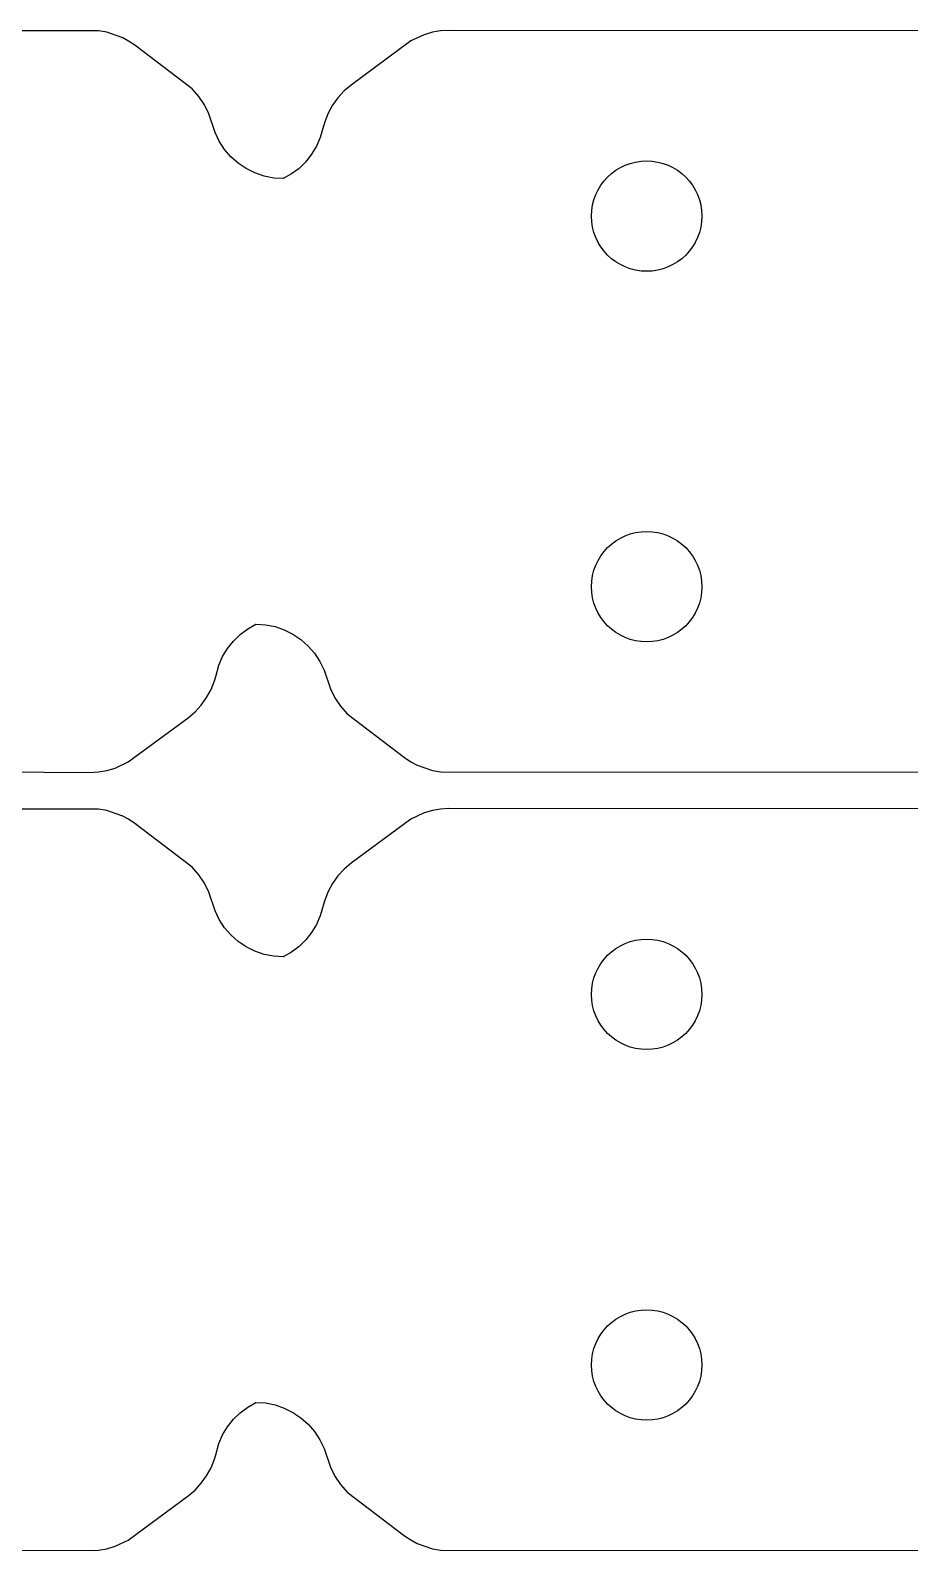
# Model space of a CAD drawing. Header units: millimetres. Extents: x -214 to 214, y -114 to 114.
# Drawn here: x -190.56 to -166.83, y 65.99 to 107.01 of the extents above; entities that cross this region are included whole.
import ezdxf

# ---------------------------------------------------------------- set-up
doc = ezdxf.new("R2010")
doc.units = ezdxf.units.MM
doc.layers.add('1', color=7, linetype='CONTINUOUS')

msp = doc.modelspace()

# ---------------------------------------------------------------- linework, layer by layer
at = {"layer": '1', "color": 0}
for p, q in [((-188.722, 106.996), (-204.866, 106.992)), ((-188.498, 106.958), (-188.722, 106.996)), ((-188.093, 106.818), (-188.498, 106.958)), ((-188.086, 106.814), (-188.093, 106.818)), ((-187.914, 106.723), (-188.086, 106.814)), ((-187.745, 106.61), (-187.914, 106.723)), ((-180.291, 106.727), (-181.905, 105.535)), ((-179.936, 106.892), (-180.291, 106.727)), ((-179.712, 106.958), (-179.936, 106.892)), ((-179.489, 106.996), (-179.712, 106.958)), ((-179.263, 107.009), (-179.489, 106.996)), ((-158.365, 106.996), (-179.263, 107.009)), ((-186.197, 105.43), (-187.745, 106.61)), ((-186.016, 105.227), (-186.197, 105.43)), ((-181.905, 105.535), (-182.094, 105.374)), ((-185.864, 105.002), (-186.016, 105.227)), ((-182.262, 105.192), (-182.405, 104.99)), ((-182.094, 105.374), (-182.262, 105.192)), ((-185.745, 104.757), (-185.864, 105.002)), ((-185.578, 104.252), (-185.745, 104.757)), ((-182.524, 104.772), (-182.615, 104.541)), ((-182.405, 104.99), (-182.524, 104.772)), ((-185.463, 104.016), (-185.578, 104.252)), ((-182.649, 104.422), (-182.736, 104.118)), ((-182.633, 104.482), (-182.649, 104.422)), ((-182.615, 104.541), (-182.633, 104.482)), ((-185.319, 103.797), (-185.463, 104.016)), ((-185.148, 103.6), (-185.319, 103.797)), ((-182.838, 103.885), (-182.97, 103.665)), ((-182.736, 104.118), (-182.838, 103.885)), ((-184.952, 103.426), (-185.148, 103.6)), ((-184.734, 103.279), (-184.952, 103.426)), ((-183.129, 103.465), (-183.311, 103.287)), ((-182.97, 103.665), (-183.129, 103.465)), ((-184.501, 103.163), (-184.734, 103.279)), ((-184.252, 103.078), (-184.501, 103.163)), ((-183.995, 103.026), (-184.252, 103.078)), ((-183.736, 103.009), (-183.995, 103.026)), ((-183.515, 103.135), (-183.736, 103.009)), ((-183.311, 103.287), (-183.515, 103.135)), ((-185.083, 90.532), (-184.9, 90.71)), ((-184.9, 90.71), (-184.696, 90.863)), ((-184.696, 90.863), (-184.475, 90.989)), ((-184.475, 90.989), (-184.216, 90.972)), ((-184.216, 90.972), (-183.959, 90.92)), ((-183.959, 90.92), (-183.71, 90.835)), ((-183.71, 90.835), (-183.477, 90.719)), ((-183.477, 90.719), (-183.258, 90.572)), ((-185.373, 90.113), (-185.241, 90.332)), ((-185.241, 90.332), (-185.083, 90.532)), ((-183.258, 90.572), (-183.062, 90.398)), ((-183.062, 90.398), (-182.892, 90.201)), ((-185.561, 89.577), (-185.475, 89.881)), ((-185.475, 89.881), (-185.373, 90.113)), ((-182.892, 90.201), (-182.748, 89.982)), ((-182.748, 89.982), (-182.633, 89.746)), ((-185.686, 89.226), (-185.595, 89.457)), ((-185.595, 89.457), (-185.577, 89.516)), ((-185.577, 89.516), (-185.561, 89.576)), ((-185.561, 89.576), (-185.561, 89.577)), ((-182.633, 89.746), (-182.465, 89.241)), ((-185.805, 89.008), (-185.686, 89.226)), ((-182.465, 89.241), (-182.346, 88.996)), ((-186.306, 88.463), (-186.117, 88.624)), ((-186.117, 88.624), (-185.949, 88.806)), ((-185.949, 88.806), (-185.805, 89.008)), ((-182.346, 88.996), (-182.195, 88.771)), ((-182.195, 88.771), (-182.014, 88.568)), ((-187.92, 87.271), (-186.306, 88.463)), ((-182.014, 88.568), (-180.465, 87.388)), ((-180.465, 87.388), (-180.297, 87.275)), ((-205.49, 87.062), (-188.948, 86.989)), ((-188.948, 86.989), (-188.722, 87.002)), ((-188.722, 87.002), (-188.498, 87.04)), ((-188.498, 87.04), (-188.275, 87.106)), ((-188.275, 87.106), (-187.92, 87.271)), ((-180.297, 87.275), (-180.125, 87.184)), ((-180.125, 87.184), (-180.118, 87.18)), ((-180.118, 87.18), (-179.712, 87.04)), ((-179.712, 87.04), (-179.489, 87.002)), ((-179.489, 87.002), (-158.591, 86.989)), ((-188.722, 85.996), (-204.866, 85.992)), ((-188.498, 85.958), (-188.722, 85.996)), ((-188.093, 85.818), (-188.498, 85.958)), ((-188.086, 85.814), (-188.093, 85.818)), ((-187.914, 85.723), (-188.086, 85.814)), ((-179.936, 85.892), (-180.291, 85.727)), ((-179.712, 85.958), (-179.936, 85.892)), ((-179.489, 85.996), (-179.712, 85.958)), ((-179.263, 86.009), (-179.489, 85.996)), ((-158.365, 85.996), (-179.263, 86.009)), ((-187.745, 85.61), (-187.914, 85.723)), ((-186.197, 84.43), (-187.745, 85.61)), ((-180.291, 85.727), (-181.905, 84.535)), ((-181.905, 84.535), (-182.094, 84.374)), ((-186.016, 84.227), (-186.197, 84.43)), ((-185.864, 84.002), (-186.016, 84.227)), ((-182.262, 84.192), (-182.405, 83.99)), ((-182.094, 84.374), (-182.262, 84.192)), ((-185.745, 83.757), (-185.864, 84.002)), ((-185.578, 83.252), (-185.745, 83.757)), ((-182.524, 83.772), (-182.615, 83.541)), ((-182.405, 83.99), (-182.524, 83.772)), ((-182.649, 83.422), (-182.736, 83.118)), ((-182.633, 83.482), (-182.649, 83.422)), ((-182.615, 83.541), (-182.633, 83.482)), ((-185.463, 83.016), (-185.578, 83.252)), ((-185.319, 82.797), (-185.463, 83.016)), ((-182.838, 82.885), (-182.97, 82.665)), ((-182.736, 83.118), (-182.838, 82.885)), ((-185.148, 82.6), (-185.319, 82.797)), ((-184.952, 82.426), (-185.148, 82.6)), ((-183.129, 82.465), (-183.311, 82.287)), ((-182.97, 82.665), (-183.129, 82.465)), ((-184.734, 82.279), (-184.952, 82.426)), ((-184.501, 82.163), (-184.734, 82.279)), ((-184.252, 82.078), (-184.501, 82.163)), ((-183.995, 82.026), (-184.252, 82.078)), ((-183.515, 82.135), (-183.736, 82.009)), ((-183.311, 82.287), (-183.515, 82.135)), ((-183.736, 82.009), (-183.995, 82.026)), ((-184.9, 69.71), (-184.696, 69.863)), ((-184.696, 69.863), (-184.475, 69.989)), ((-184.475, 69.989), (-184.216, 69.972)), ((-184.216, 69.972), (-183.959, 69.92)), ((-183.959, 69.92), (-183.71, 69.835)), ((-183.71, 69.835), (-183.477, 69.719)), ((-185.373, 69.113), (-185.241, 69.332)), ((-185.241, 69.332), (-185.083, 69.532)), ((-185.083, 69.532), (-184.9, 69.71)), ((-183.477, 69.719), (-183.258, 69.572)), ((-183.258, 69.572), (-183.062, 69.398)), ((-183.062, 69.398), (-182.892, 69.201)), ((-185.475, 68.881), (-185.373, 69.113)), ((-182.892, 69.201), (-182.748, 68.982)), ((-182.748, 68.982), (-182.633, 68.746)), ((-185.595, 68.457), (-185.577, 68.516)), ((-185.577, 68.516), (-185.561, 68.576)), ((-185.561, 68.577), (-185.475, 68.881)), ((-185.561, 68.576), (-185.561, 68.577)), ((-182.633, 68.746), (-182.465, 68.241)), ((-185.805, 68.008), (-185.686, 68.226)), ((-185.686, 68.226), (-185.595, 68.457)), ((-182.465, 68.241), (-182.346, 67.996)), ((-186.117, 67.624), (-185.949, 67.806)), ((-185.949, 67.806), (-185.805, 68.008)), ((-182.346, 67.996), (-182.195, 67.771)), ((-182.195, 67.771), (-182.014, 67.568)), ((-187.92, 66.271), (-186.306, 67.463)), ((-186.306, 67.463), (-186.117, 67.624)), ((-182.014, 67.568), (-180.465, 66.388)), ((-205.49, 66.062), (-188.948, 65.989)), ((-188.498, 66.04), (-188.275, 66.106)), ((-188.275, 66.106), (-187.92, 66.271)), ((-180.465, 66.388), (-180.297, 66.275)), ((-180.297, 66.275), (-180.125, 66.184)), ((-180.125, 66.184), (-180.118, 66.18)), ((-180.118, 66.18), (-179.712, 66.04)), ((-188.948, 65.989), (-188.722, 66.002)), ((-188.722, 66.002), (-188.498, 66.04)), ((-179.712, 66.04), (-179.489, 66.002)), ((-179.489, 66.002), (-158.591, 65.989))]:
    msp.add_line(p, q, dxfattribs=at)
for centre in [(-173.927, 101.998), (-173.927, 91.998), (-173.927, 80.998), (-173.927, 70.998)]:
    msp.add_circle(centre, 1.49, dxfattribs=at)

doc.saveas('drawing.dxf')
